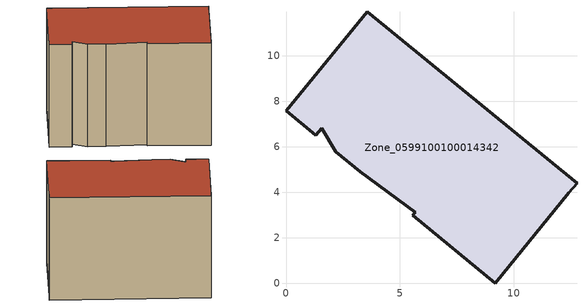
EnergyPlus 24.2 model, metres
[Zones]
Zone_0599100100014342
 floor ground (C_G): 12.78,4.4 12.41,3.99 9.19,0 5.57,2.98 5.68,3.12 3.25,4.89 2.18,5.78 1.58,6.8 1.3,6.5 0,7.57 3.56,11.93 z0
 wall outside (C_F): 12.78,4.4 3.56,11.93 0,7.57 1.3,6.5 1.58,6.8 2.18,5.78 3.25,4.89 5.68,3.12 5.57,2.98 9.19,0 12.41,3.99 12.78,4.4 z0:8.57
 roof outside (C_R): 12.41,3.99 12.78,4.4 3.56,11.93 0,7.57 1.3,6.5 1.58,6.8 2.18,5.78 3.25,4.89 5.68,3.12 5.57,2.98 9.19,0 z8.57
[BUILDING]
Pand.0599100100014342: North Axis=0; Terrain=City; Loads Convergence Tolerance Value=0.04; Temperature Convergence Tolerance Value=0.4; Solar Distribution=FullExterior; Maximum Number of Warmup Days=25; Minimum Number of Warmup Days=1
[Site:Location]
Rotterdam.The.Hague.AP_ZH_NLD Design_Conditions: Latitude=51.96; Longitude=4.45; Time Zone=1; Elevation=-4.5
[SITE:GROUNDTEMPERATURE:BUILDINGSURFACE]
18, 18, 18, 18, 18, 18, 18, 18, 18, 18, 18, 18
[MATERIAL] Thermal Absorptance=0.9; Solar Absorptance=0.7; Visible Absorptance=0.7
Name | Roughness | Thickness | Conductivity | Density | Specific Heat
G.TC.2015-2018 | MediumSmooth | 0.15 | 0.0428571 | 540 | 1210
F.TC.2015-2018 | Rough | 0.3 | 0.0666667 | 1920 | 840
R.TC.2015-2018 | MediumRough | 0.2 | 0.0333333 | 1500 | 1000
[CONSTRUCTION]
C_G: G.TC.2015-2018
C_F: F.TC.2015-2018
C_R: R.TC.2015-2018
[ZONE]
Zone_0599100100014342: Type=1; Multiplier=1; Ceiling Height=Autocalculate; Volume=Autocalculate; Floor Area=autocalculate; Part of Total Floor Area=Yes
[ZONEINFILTRATION:DESIGNFLOWRATE]
Infil_Zone_0599100100014342: Zone or ZoneList or Space or SpaceList=Zone_0599100100014342; Schedule=AlwaysOn; Design Flow Rate Calculation Method=Flow/Area; Flow Rate per Floor Area=0.0015; Constant Term Coefficient=1; Temperature Term Coefficient=0; Velocity Term Coefficient=0; Velocity Squared Term Coefficient=0
[HVACTEMPLATE:ZONE:IDEALLOADSAIRSYSTEM]
Zone_0599100100014342: Maximum Heating Supply Air Temperature=50; Minimum Cooling Supply Air Temperature=13; Maximum Heating Supply Air Humidity Ratio=0.0156; Minimum Cooling Supply Air Humidity Ratio=0.0077; Heating Limit=NoLimit; Cooling Limit=NoLimit; Dehumidification Control Type=ConstantSensibleHeatRatio; Cooling Sensible Heat Ratio=0.7; Dehumidification Setpoint=60; Humidification Control Type=None; Humidification Setpoint=30; Outdoor Air Method=None; Outdoor Air Flow Rate per Person=0.00944; Outdoor Air Flow Rate per Zone Floor Area=0; Outdoor Air Flow Rate per Zone=0; Demand Controlled Ventilation Type=None; Outdoor Air Economizer Type=NoEconomizer; Heat Recovery Type=None; Sensible Heat Recovery Effectiveness=0.7; Latent Heat Recovery Effectiveness=0.65
[ZONECONTROL:THERMOSTAT]
ThermostatControl_Zone_0599100100014342: Zone or ZoneList=Zone_0599100100014342; Control Type Schedule=DualSetpointControlType; Control 1=Thermostat_Zone_0599100100014342; Temperature Difference Between Cutout And Setpoint=0
[THERMOSTATSETPOINT:DUALSETPOINT]
Thermostat_Zone_0599100100014342: Heating Setpoint Temperature Schedule=HeatingSetpoint_Zone_0599100100014342; Cooling Setpoint Temperature Schedule=CoolingSetpoint_Zone_0599100100014342
[SCHEDULE:COMPACT]
HeatingSetpoint_Zone_0599100100014342: Through: 12/31, For: AllDays, Until: 24:00, 21
CoolingSetpoint_Zone_0599100100014342: Through: 12/31, For: AllDays, Until: 24:00, 24
DualSetpointControlType: Through: 12/31, For: AllDays, Until: 24:00, 4
AlwaysOn: Through: 12/31, For: AllDays, Until: 24:00, 1
